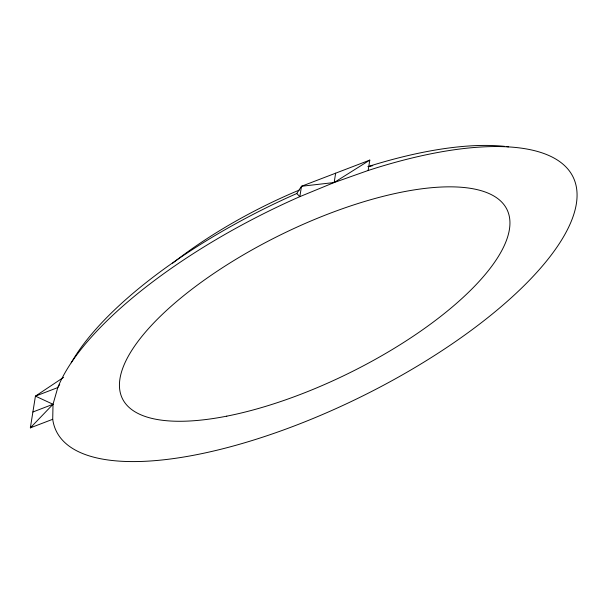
<?xml version="1.0" encoding="UTF-8"?>
<svg xmlns="http://www.w3.org/2000/svg" width="607" height="607" viewBox="0 0 607 607"><rect width="100%" height="100%" fill="white"/><g stroke="black" fill="none" stroke-linecap="round" stroke-linejoin="round"><path stroke-width="0.91" d="M63.644 377.326L35.434 396.128L30.35 427.852L52.718 419.285L53.021 404.277L57.802 387.562L59.691 384.481M31.89 426.767L30.35 427.852L53.021 404.277L35.434 396.128L57.802 387.562A287.953 103.66 -26.2 0 1 299.828 196.653L334.154 182.532L335.648 173.185M296.777 193.527L299.828 196.653L301.497 186.266L334.154 182.532L368.138 170.491L369.8 160.104L301.497 186.266L296.777 193.527A276.435 99.518 -26.2 0 0 71.239 362.781M334.154 182.532L369.8 160.104M32.892 411.986L53.021 404.277M368.138 170.491A287.953 103.66 -26.2 0 1 575.246 209.24A287.953 103.66 -26.2 0 1 306.649 421.106A287.953 103.66 -26.2 0 1 52.718 419.285M367.865 166.652A276.435 99.518 -26.2 0 1 504.774 146.393M506.67 146.613A276.435 99.518 -26.2 0 1 508.545 146.848M172.646 263.18A214.279 77.142 -26.2 0 1 299.243 190.09M369.086 166.546A214.279 77.142 -26.2 0 1 372.751 165.643M226.783 416.152A214.279 77.142 -26.2 0 0 509.63 218.315A214.279 77.142 -26.2 0 0 207.64 277.71A214.279 77.142 -26.2 0 0 226.783 416.152"/></g></svg>
